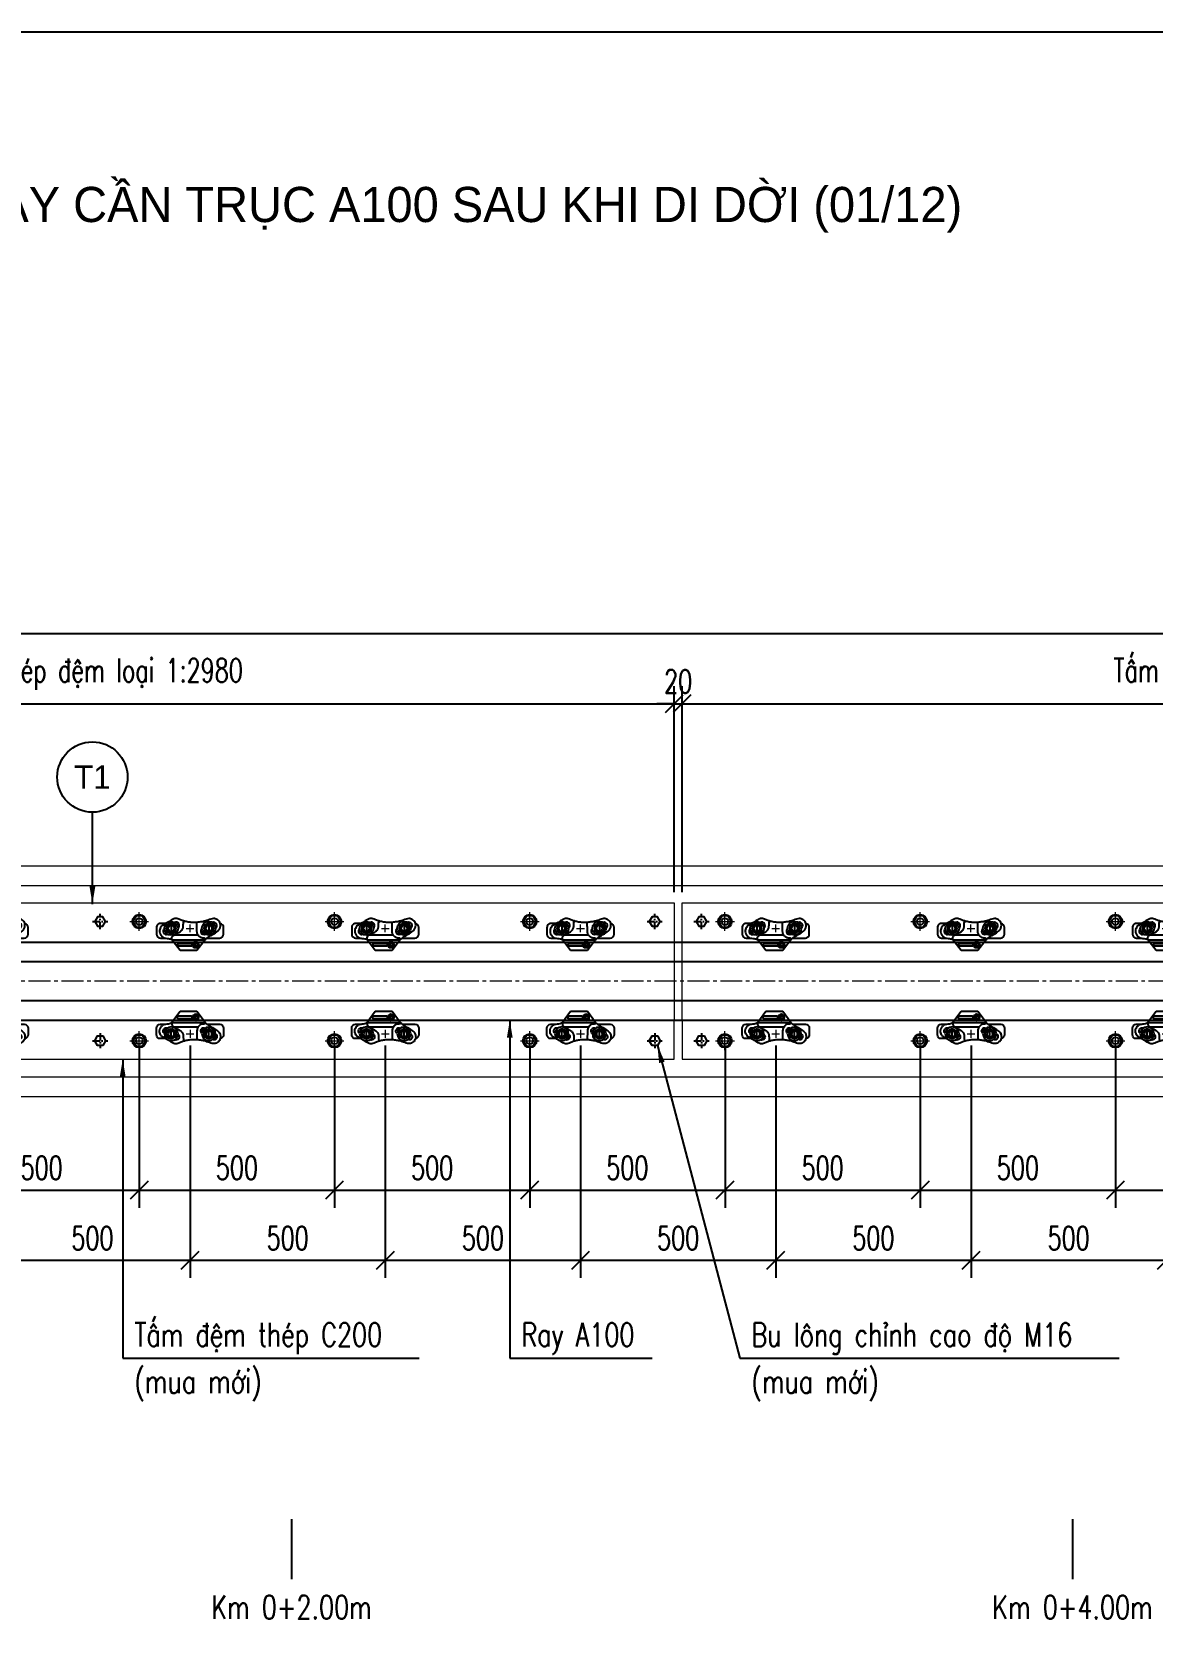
# Model space of a CAD drawing. Header units: millimetres. Extents: x 105795 to 260623, y -660711 to -234400.
# Drawn here: x 136899 to 139768, y -316960 to -312877 of the extents above; entities that cross this region are included whole.
import ezdxf
from ezdxf.enums import TextEntityAlignment as Align

# ---------------------------------------------------------------- set-up
doc = ezdxf.new("R2010")
doc.units = ezdxf.units.MM
doc.header["$LTSCALE"] = 150
doc.header["$MEASUREMENT"] = 0
doc.linetypes.add('CENTER', pattern=[2, 1.25, -0.25, 0.25, -0.25])
doc.linetypes.add('CENTER2', pattern=[1.125, 0.75, -0.125, 0.125, -0.125])
doc.layers.get('Defpoints').update_dxf_attribs({"color": 255})
for name, color, linetype in [('Bulong chinh cao do', 7, 'Continuous'), ('GhichuLytrinh', 2, 'Continuous'), ('PART', 3, 'Continuous'), ('Ray moi', 1, 'Continuous'), ('T-Dim', 8, 'Continuous'), ('T-Hatch', 8, 'Continuous'), ('T-Thay', 3, 'Continuous'), ('T-Truc', 13, 'CENTER2'), ('Tam thep dem', 2, 'Continuous'), ('TEXT', 4, 'Continuous')]:
    doc.layers.add(name, color=color, linetype=linetype)
doc.styles.add('HOA', font='VHAVAN.TTF', dxfattribs={"width": 0.85})
doc.styles.add('THUONG', font='vnsimple.shx', dxfattribs={"width": 0.75})
doc.styles.add('vnsimple', font='vnsimple.shx', dxfattribs={"width": 0.7})
doc.dimstyles.new('30L', dxfattribs={"dimscale": 300, "dimtxt": 0.2, "dimasz": 0.15, "dimexe": 0.15, "dimexo": 0.1, "dimgap": 0.09, "dimtad": 1, "dimdsep": 46, "dimtxsty": 'vnsimple', "dimblk": 'OBLIQUE', "dimcen": 0.09, "dimdle": 0.1, "dimclrd": 256, "dimclre": 256, "dimclrt": 3, "dimadec": 0, "dimazin": 0, "dimtfac": 1, "dimtix": 1, "dimtmove": 1, "dimatfit": 3, "dimfxl": 1, "dimtolj": 1, "dimtzin": 0, "dimarcsym": 0})

# ---------------------------------------------------------------- blocks, each defined once
blk = doc.blocks.new('Bulong M16 chinh cao do')
at = {"layer": 'Bulong chinh cao do', "lineweight": -3}
blk.add_lwpolyline([(-13.9, 0), (-6.9, -12), (6.9, -12), (13.9, 0), (6.9, 12), (-6.9, 12)], close=True, dxfattribs=at)
at = {"layer": 'T-Truc', "color": 250, "linetype": 'CENTER', "lineweight": -3, "ltscale": 0.1}
for p, q in [((-19.4, 0), (19.4, 0)), ((0, -19.4), (0, 19.4))]:
    blk.add_line(p, q, dxfattribs=at)
blk = doc.blocks.new('BU LONG')
at = {"layer": 'PART', "color": 2, "linetype": 'ByBlock', "lineweight": 9, "ltscale": 0.1}
for p, q in [((587063.7, -184968.2), (587063.7, -184920.2)), ((587039.7, -184944.2), (587087.7, -184944.2))]:
    blk.add_line(p, q, dxfattribs=at)
at = {"layer": 'PART', "color": 8, "linetype": 'Continuous'}
blk.add_lwpolyline([(587055.4, -184929.8), (587047.1, -184944.2), (587055.4, -184958.6), (587072.1, -184958.6), (587080.4, -184944.2), (587072.1, -184929.8)], close=True, dxfattribs=at)
at = {"layer": 'PART', "color": 2, "linetype": 'Continuous'}
for radius in [17.6, 8.8]:
    blk.add_circle((587063.7, -184944.2), radius, dxfattribs=at)
blk = doc.blocks.new('coc1')
at = {"layer": 'T-Dim', "color": 250}
for p, q in [((252126.1, -30948.7), (252141.5, -30948.7)), ((252151.5, -30976.2), (252151.5, -31038.5)), ((252171.9, -30984.6), (252171.2, -30984.6)), ((252171.2, -30984.6), (252171.3, -30985.4)), ((252174.9, -30991.4), (252177.5, -30991.4)), ((252177.5, -30983), (252175.9, -30983)), ((252175.9, -30983), (252175.9, -30984.6)), ((252175.9, -30985.9), (252175.9, -30987.5)), ((252177.5, -30987.5), (252175.9, -30987.5)), ((252177.8, -30983.6), (252177.8, -30984.6)), ((252177.8, -30986.9), (252177.8, -30985.9)), ((252178.3, -30984.6), (252178.4, -30984.6)), ((252181.8, -30986.4), (252181.8, -30984)), ((252172.9, -31027.2), (252172.9, -30993.4)), ((252174.9, -31029.2), (252177.5, -31029.2)), ((252179.5, -30993.4), (252179.5, -31027.2)), ((252126.3, -31045.1), (252141.7, -31045.1))]:
    blk.add_line(p, q, dxfattribs=at)
at = {"layer": 'T-Dim', "color": 8}
for p, q in [((252148.7, -30911), (252131.7, -30911)), ((252158.7, -30953.7), (252158.7, -30921)), ((252163.3, -30958.5), (252191, -30979.2)), ((252191, -30979.2), (252191, -31022.5)), ((252191, -31022.5), (252163.3, -31043.3)), ((252121.7, -31059.7), (252121.7, -31073)), ((252158.7, -31073), (252158.7, -31062.1)), ((252131.7, -31083), (252148.7, -31083))]:
    blk.add_line(p, q, dxfattribs=at)
at = {"layer": 'T-Dim', "color": 250}
for points in [[(252147.6, -30948.5), (252140.6, -30936.7), (252126.7, -30936.8), (252120, -30948.9), (252127.1, -30960.8), (252140.9, -30960.6)], [(252147.9, -31044.8), (252140.8, -31033), (252127, -31033.1), (252120.2, -31045.2), (252127.3, -31057.1), (252141.1, -31056.9)]]:
    blk.add_lwpolyline(points, close=True, dxfattribs=at)
blk.add_lwpolyline([(252172.3, -30985.9), (252171.8, -30985.9, -0.402189), (252171.3, -30985.4, -0.402189)], format="xyb", dxfattribs=at)
for points in [[(252171.8, -30984.6), (252171.9, -30984.6)], [(252178.3, -30985.9), (252172.3, -30985.9)], [(252174.6, -30984.6), (252178.3, -30984.6)], [(252178.1, -30984.6), (252179.1, -30984.6)], [(252179.1, -30985.9), (252178.3, -30985.9)]]:
    blk.add_lwpolyline(points, dxfattribs=at)
for centre, radius in [((252133.8, -30949.1), 17.5), ((252133.8, -30948.7), 12), ((252133.8, -30948.7), 8.21), ((252133.8, -30948.7), 7.72), ((252176.2, -30982.5), 7.99), ((252134, -31045.1), 17.7), ((252134, -31045.1), 12), ((252134, -31045.1), 8.58), ((252134, -31045.1), 7.72)]:
    blk.add_circle(centre, radius, dxfattribs=at)
for centre, radius, start, end in [((252126.7, -30936.2), 8.21, 33.8579, 204.33), ((252141.3, -30961.6), 8.21, 217.2187, 24.4659), ((252174.7, -30980.6), 4.86, 309.8531, 235.0368), ((252174.6, -30981), 3.55, 325.9393, 270.8947), ((252174.9, -30993.4), 2, 90, 180), ((252177.5, -30993.4), 2, 0, 90), ((252178.6, -30983.1), 1.56, 288.3305, 324.0231), ((252179, -30987), 1.05, 31.2028, 83.0416), ((252180.9, -30985.2), 1.54, 51.5074, 129.6961), ((252180.9, -30985.2), 1.54, 230.3039, 308.4926), ((252126.6, -31033), 8.58, 40.2477, 202.8953), ((252174.9, -31027.2), 2, 180, 270), ((252177.5, -31027.2), 2, 270, 0), ((252126.6, -31033), 8.58, 243.5906, 244.2653), ((252141.2, -31057), 8.58, 221.8793, 20.5324), ((252141.2, -31057), 8.58, 61.7402, 62.4743)]:
    blk.add_arc(centre, radius, start, end, dxfattribs=at)
at = {"layer": 'T-Dim', "color": 8}
for centre, radius, start, end in [((252131.7, -30921), 10, 90, 172.7502), ((252148.7, -30921), 10, 0, 90), ((252126.6, -31033), 8.58, 358.8777, 359.7675), ((252131.7, -31073), 10, 180, 270), ((252141.2, -31057), 8.58, 179.9374, 180.02), ((252148.7, -31073), 10, 270, 0)]:
    blk.add_arc(centre, radius, start, end, dxfattribs=at)
blk.add_open_spline([(252163.3, -30958.5), (252160.5, -30956.2), (252157.4, -30952.2), (252153.2, -30944.9), (252142, -30926.5), (252136.6, -30921.3), (252129, -30918.9), (252122.3, -30919.2), (252116.3, -30921.6), (252113.2, -30924.9), (252109.9, -30930.5), (252108.9, -30934.1), (252109, -30939.9), (252111.7, -30947.5), (252113.9, -30953.5), (252116, -30959.9), (252117.8, -30970.7), (252118.9, -30980.9), (252119.3, -30990.5), (252118.4, -30998.7), (252116, -31010.1), (252113.9, -31017.1), (252110.2, -31026.3), (252108.6, -31031.1), (252108.6, -31036), (252110, -31039.8), (252119.9, -31056.7), (252121.7, -31059.6), (252124.1, -31064.1), (252128.6, -31071), (252134.1, -31073.9), (252138.8, -31075.4), (252144.9, -31075), (252151.5, -31072.3), (252157.7, -31065.7), (252158.7, -31062.5), (252159.6, -31055.9), (252160.3, -31048.8), (252161.8, -31045.5), (252162.5, -31044.1), (252163.3, -31043.3)], degree=3, knots=[0.587392, 0.587392, 0.587392, 0.587392, 1, 2, 3, 4, 5, 6, 7, 8, 9, 10, 11, 12, 13, 14, 15, 16, 17, 18, 19, 20, 21, 22, 23, 24, 25, 26, 27, 28, 29, 30, 31, 32, 33, 34, 35, 36, 37, 37.680973, 37.680973, 37.680973, 37.680973], dxfattribs=at)
at = {"layer": 'T-Dim', "color": 250}
for points in [[(252163.2, -31042.6), (252163.2, -31038.2), (252163.3, -31005.4), (252163.3, -30985.6), (252163.2, -30962.7), (252163.3, -30959.6), (252163.1, -30959.1), (252162.1, -30958.4), (252161, -30958.3), (252159.8, -30958.4), (252159.3, -30959.4), (252159.2, -30961.2), (252159, -30964), (252158.6, -30966.7), (252158.2, -30968.6), (252157, -30970.9), (252154.7, -30973.5), (252151.8, -30976), (252149.7, -30977.4), (252146.7, -30978.8), (252142.9, -30979.4), (252130.9, -30979.5), (252124.3, -30979.6), (252121.3, -30979.6), (252118.7, -30979.8)], [(252177.8, -30983.6), (252177.8, -30983.2), (252177.7, -30983), (252177.5, -30983)], [(252177.8, -30986.9), (252177.8, -30987.3), (252177.7, -30987.5), (252177.5, -30987.5)], [(252163.2, -31042.6), (252161.8, -31043.7), (252159.6, -31043.5), (252155.8, -31043.3), (252153.2, -31041), (252149.8, -31036.1), (252145.1, -31027.2), (252143.6, -31024.1), (252141.4, -31020.8), (252138.9, -31018.5), (252135.8, -31016.1), (252132.8, -31014.9), (252130.3, -31014.2), (252119.9, -31014.1), (252117.4, -31014.1), (252115.3, -31012.2)]]:
    blk.add_open_spline(points, degree=3, dxfattribs=at)
at = {"layer": 'T-Truc', "color": 250, "lineweight": 9, "ltscale": 30}
for p, q in [((252134, -31007), (252134, -30987)), ((252144, -30997), (252124, -30997))]:
    blk.add_line(p, q, dxfattribs=at)
blk = doc.blocks.new('mnmnbvmnbvmnbmnbbn')
at = {"layer": 'Tam thep dem', "lineweight": 9, "ltscale": 0.5}
for points in [[(0, -300), (0, 0), (2980, 0), (2980, -300)], [(0, -300), (0, -400), (2980, -400), (2980, -300)]]:
    blk.add_lwpolyline(points, dxfattribs=at)
at = {"layer": 'Bulong chinh cao do', "linetype": 'Continuous'}
for p in [(50, -47.5), (1510, -47.5), (2930, -47.5)]:
    blk.add_blockref('Bulong M16 chinh cao do', p, dxfattribs=at)
at = {"layer": 'Bulong chinh cao do', "linetype": 'Continuous', "xscale": -1, "rotation": 180}
for p in [(50, -352.5), (1510, -352.5), (2930, -352.5)]:
    blk.add_blockref('Bulong M16 chinh cao do', p, dxfattribs=at)
at = {"layer": 'PART', "linetype": 'Continuous'}
for p in [(-586953.7, 184896.7), (-586453.7, 184896.7), (-585953.7, 184896.7), (-585453.7, 184896.7), (-584953.7, 184896.7), (-584453.7, 184896.7), (-586953.7, 184591.7), (-586453.7, 184591.7), (-585953.7, 184591.7), (-585453.7, 184591.7), (-584953.7, 184591.7), (-584453.7, 184591.7)]:
    blk.add_blockref('BU LONG', p, dxfattribs=at)
at = {"layer": 'T-Dim', "rotation": 270}
for p in [(31237, 252069), (31737, 252069), (32236.3, 252069, 616), (32737, 252069), (33237, 252069), (33737, 252069)]:
    blk.add_blockref('coc1', p, dxfattribs=at)
at = {"layer": 'T-Dim', "xscale": -1, "rotation": 270}
for p in [(31237, -252469), (31737, -252469), (32236.3, -252469, 616), (32737, -252469), (33237, -252469), (33737, -252469)]:
    blk.add_blockref('coc1', p, dxfattribs=at)
blk = doc.blocks.new('_Oblique')
at = {"color": 0, "linetype": 'ByBlock', "lineweight": -2}
blk.add_line((-0.5, -0.5), (0.5, 0.5), dxfattribs=at)
blk = doc.blocks.new('*D59')
at = {"layer": 'Defpoints', "color": 0, "linetype": 'Continuous', "transparency": 16777216}
for p in [(136674.5, -315447.7), (137174.5, -315447.7), (137174.5, -315841.7)]:
    blk.add_point(p, dxfattribs=at)
at = {"layer": 'T-Dim', "linetype": 'Continuous', "lineweight": -2, "transparency": 16777216}
for p, q in [((136674.5, -315477.7), (136674.5, -315886.7)), ((137174.5, -315477.7), (137174.5, -315886.7)), ((136644.5, -315841.7), (137204.5, -315841.7))]:
    blk.add_line(p, q, dxfattribs=at)
at = {"layer": 'T-Dim', "linetype": 'Continuous', "lineweight": -2, "transparency": 16777216, "xscale": 45, "yscale": 45, "zscale": 45, "rotation": 180}
blk.add_blockref('_Oblique', (136674.5, -315841.7), dxfattribs=at)
at = {"layer": 'T-Dim', "linetype": 'Continuous', "lineweight": -2, "transparency": 16777216, "xscale": 45, "yscale": 45, "zscale": 45}
blk.add_blockref('_Oblique', (137174.5, -315841.7), dxfattribs=at)
at = {"layer": 'T-Dim', "color": 3, "linetype": 'Continuous', "transparency": 16777216, "insert": (136924.5, -315784.7), "char_height": 60, "attachment_point": 5, "style": 'vnsimple'}
blk.add_mtext('\\A1;500', dxfattribs=at)
blk = doc.blocks.new('*D60')
at = {"layer": 'Defpoints', "color": 0, "linetype": 'Continuous', "transparency": 16777216}
for p in [(136804.5, -315441.6), (137304.5, -315441.6), (136804.5, -316021.7)]:
    blk.add_point(p, dxfattribs=at)
at = {"layer": 'T-Dim', "linetype": 'Continuous', "lineweight": -2, "transparency": 16777216}
for p, q in [((136804.5, -315471.6), (136804.5, -316066.7)), ((137304.5, -315471.6), (137304.5, -316066.7)), ((137334.5, -316021.7), (136774.5, -316021.7))]:
    blk.add_line(p, q, dxfattribs=at)
at = {"layer": 'T-Dim', "linetype": 'Continuous', "lineweight": -2, "transparency": 16777216, "xscale": 45, "yscale": 45, "zscale": 45, "rotation": 180}
blk.add_blockref('_Oblique', (136804.5, -316021.7), dxfattribs=at)
at = {"layer": 'T-Dim', "linetype": 'Continuous', "lineweight": -2, "transparency": 16777216, "xscale": 45, "yscale": 45, "zscale": 45}
blk.add_blockref('_Oblique', (137304.5, -316021.7), dxfattribs=at)
at = {"layer": 'T-Dim', "color": 3, "linetype": 'Continuous', "transparency": 16777216, "insert": (137054.5, -315964.7), "char_height": 60, "attachment_point": 5, "style": 'vnsimple'}
blk.add_mtext('\\A1;500', dxfattribs=at)
blk = doc.blocks.new('*D61')
at = {"layer": 'Defpoints', "color": 0, "linetype": 'Continuous', "transparency": 16777216}
for p in [(137174.5, -315447.7), (137674.5, -315447.7), (137674.5, -315841.7)]:
    blk.add_point(p, dxfattribs=at)
at = {"layer": 'T-Dim', "linetype": 'Continuous', "lineweight": -2, "transparency": 16777216}
for p, q in [((137174.5, -315477.7), (137174.5, -315886.7)), ((137674.5, -315477.7), (137674.5, -315886.7)), ((137144.5, -315841.7), (137704.5, -315841.7))]:
    blk.add_line(p, q, dxfattribs=at)
at = {"layer": 'T-Dim', "linetype": 'Continuous', "lineweight": -2, "transparency": 16777216, "xscale": 45, "yscale": 45, "zscale": 45, "rotation": 180}
blk.add_blockref('_Oblique', (137174.5, -315841.7), dxfattribs=at)
at = {"layer": 'T-Dim', "linetype": 'Continuous', "lineweight": -2, "transparency": 16777216, "xscale": 45, "yscale": 45, "zscale": 45}
blk.add_blockref('_Oblique', (137674.5, -315841.7), dxfattribs=at)
at = {"layer": 'T-Dim', "color": 3, "linetype": 'Continuous', "transparency": 16777216, "insert": (137424.5, -315784.7), "char_height": 60, "attachment_point": 5, "style": 'vnsimple'}
blk.add_mtext('\\A1;500', dxfattribs=at)
blk = doc.blocks.new('*D62')
at = {"layer": 'Defpoints', "color": 0, "linetype": 'Continuous', "transparency": 16777216}
for p in [(137304.5, -315441.6), (137804.5, -315441.6), (137304.5, -316021.7)]:
    blk.add_point(p, dxfattribs=at)
at = {"layer": 'T-Dim', "linetype": 'Continuous', "lineweight": -2, "transparency": 16777216}
for p, q in [((137304.5, -315471.6), (137304.5, -316066.7)), ((137804.5, -315471.6), (137804.5, -316066.7)), ((137834.5, -316021.7), (137274.5, -316021.7))]:
    blk.add_line(p, q, dxfattribs=at)
at = {"layer": 'T-Dim', "linetype": 'Continuous', "lineweight": -2, "transparency": 16777216, "xscale": 45, "yscale": 45, "zscale": 45, "rotation": 180}
blk.add_blockref('_Oblique', (137304.5, -316021.7), dxfattribs=at)
at = {"layer": 'T-Dim', "linetype": 'Continuous', "lineweight": -2, "transparency": 16777216, "xscale": 45, "yscale": 45, "zscale": 45}
blk.add_blockref('_Oblique', (137804.5, -316021.7), dxfattribs=at)
at = {"layer": 'T-Dim', "color": 3, "linetype": 'Continuous', "transparency": 16777216, "insert": (137554.5, -315964.7), "char_height": 60, "attachment_point": 5, "style": 'vnsimple'}
blk.add_mtext('\\A1;500', dxfattribs=at)
blk = doc.blocks.new('*D63')
at = {"layer": 'Defpoints', "color": 0, "linetype": 'Continuous', "transparency": 16777216}
for p in [(137674.5, -315447.7), (138174.5, -315447.7), (138174.5, -315841.7)]:
    blk.add_point(p, dxfattribs=at)
at = {"layer": 'T-Dim', "linetype": 'Continuous', "lineweight": -2, "transparency": 16777216}
for p, q in [((137674.5, -315477.7), (137674.5, -315886.7)), ((138174.5, -315477.7), (138174.5, -315886.7)), ((137644.5, -315841.7), (138204.5, -315841.7))]:
    blk.add_line(p, q, dxfattribs=at)
at = {"layer": 'T-Dim', "linetype": 'Continuous', "lineweight": -2, "transparency": 16777216, "xscale": 45, "yscale": 45, "zscale": 45, "rotation": 180}
blk.add_blockref('_Oblique', (137674.5, -315841.7), dxfattribs=at)
at = {"layer": 'T-Dim', "linetype": 'Continuous', "lineweight": -2, "transparency": 16777216, "xscale": 45, "yscale": 45, "zscale": 45}
blk.add_blockref('_Oblique', (138174.5, -315841.7), dxfattribs=at)
at = {"layer": 'T-Dim', "color": 3, "linetype": 'Continuous', "transparency": 16777216, "insert": (137924.5, -315784.7), "char_height": 60, "attachment_point": 5, "style": 'vnsimple'}
blk.add_mtext('\\A1;500', dxfattribs=at)
blk = doc.blocks.new('*D64')
at = {"layer": 'Defpoints', "color": 0, "linetype": 'Continuous', "transparency": 16777216}
for p in [(137804.5, -315441.6), (138304.5, -315441.6), (137804.5, -316021.7)]:
    blk.add_point(p, dxfattribs=at)
at = {"layer": 'T-Dim', "linetype": 'Continuous', "lineweight": -2, "transparency": 16777216}
for p, q in [((137804.5, -315471.6), (137804.5, -316066.7)), ((138304.5, -315471.6), (138304.5, -316066.7)), ((138334.5, -316021.7), (137774.5, -316021.7))]:
    blk.add_line(p, q, dxfattribs=at)
at = {"layer": 'T-Dim', "linetype": 'Continuous', "lineweight": -2, "transparency": 16777216, "xscale": 45, "yscale": 45, "zscale": 45, "rotation": 180}
blk.add_blockref('_Oblique', (137804.5, -316021.7), dxfattribs=at)
at = {"layer": 'T-Dim', "linetype": 'Continuous', "lineweight": -2, "transparency": 16777216, "xscale": 45, "yscale": 45, "zscale": 45}
blk.add_blockref('_Oblique', (138304.5, -316021.7), dxfattribs=at)
at = {"layer": 'T-Dim', "color": 3, "linetype": 'Continuous', "transparency": 16777216, "insert": (138054.5, -315964.7), "char_height": 60, "attachment_point": 5, "style": 'vnsimple'}
blk.add_mtext('\\A1;500', dxfattribs=at)
blk = doc.blocks.new('*D65')
at = {"layer": 'Defpoints', "color": 0, "linetype": 'Continuous', "transparency": 16777216}
for p in [(138174.5, -315447.7), (138674.5, -315447.7), (138674.5, -315841.7)]:
    blk.add_point(p, dxfattribs=at)
at = {"layer": 'T-Dim', "linetype": 'Continuous', "lineweight": -2, "transparency": 16777216}
for p, q in [((138174.5, -315477.7), (138174.5, -315886.7)), ((138674.5, -315477.7), (138674.5, -315886.7)), ((138144.5, -315841.7), (138704.5, -315841.7))]:
    blk.add_line(p, q, dxfattribs=at)
at = {"layer": 'T-Dim', "linetype": 'Continuous', "lineweight": -2, "transparency": 16777216, "xscale": 45, "yscale": 45, "zscale": 45, "rotation": 180}
blk.add_blockref('_Oblique', (138174.5, -315841.7), dxfattribs=at)
at = {"layer": 'T-Dim', "linetype": 'Continuous', "lineweight": -2, "transparency": 16777216, "xscale": 45, "yscale": 45, "zscale": 45}
blk.add_blockref('_Oblique', (138674.5, -315841.7), dxfattribs=at)
at = {"layer": 'T-Dim', "color": 3, "linetype": 'Continuous', "transparency": 16777216, "insert": (138424.5, -315784.7), "char_height": 60, "attachment_point": 5, "style": 'vnsimple'}
blk.add_mtext('\\A1;500', dxfattribs=at)
blk = doc.blocks.new('*D66')
at = {"layer": 'Defpoints', "color": 0, "linetype": 'Continuous', "transparency": 16777216}
for p in [(138304.5, -315441.6), (138804.5, -315441.6), (138304.5, -316021.7)]:
    blk.add_point(p, dxfattribs=at)
at = {"layer": 'T-Dim', "linetype": 'Continuous', "lineweight": -2, "transparency": 16777216}
for p, q in [((138304.5, -315471.6), (138304.5, -316066.7)), ((138804.5, -315471.6), (138804.5, -316066.7)), ((138834.5, -316021.7), (138274.5, -316021.7))]:
    blk.add_line(p, q, dxfattribs=at)
at = {"layer": 'T-Dim', "linetype": 'Continuous', "lineweight": -2, "transparency": 16777216, "xscale": 45, "yscale": 45, "zscale": 45, "rotation": 180}
blk.add_blockref('_Oblique', (138304.5, -316021.7), dxfattribs=at)
at = {"layer": 'T-Dim', "linetype": 'Continuous', "lineweight": -2, "transparency": 16777216, "xscale": 45, "yscale": 45, "zscale": 45}
blk.add_blockref('_Oblique', (138804.5, -316021.7), dxfattribs=at)
at = {"layer": 'T-Dim', "color": 3, "linetype": 'Continuous', "transparency": 16777216, "insert": (138554.5, -315964.7), "char_height": 60, "attachment_point": 5, "style": 'vnsimple'}
blk.add_mtext('\\A1;500', dxfattribs=at)
blk = doc.blocks.new('*D67')
at = {"layer": 'Defpoints', "color": 0, "linetype": 'Continuous', "transparency": 16777216}
for p in [(138674.5, -315447.7), (139174.5, -315447.7), (139174.5, -315841.7)]:
    blk.add_point(p, dxfattribs=at)
at = {"layer": 'T-Dim', "linetype": 'Continuous', "lineweight": -2, "transparency": 16777216}
for p, q in [((138674.5, -315477.7), (138674.5, -315886.7)), ((139174.5, -315477.7), (139174.5, -315886.7)), ((138644.5, -315841.7), (139204.5, -315841.7))]:
    blk.add_line(p, q, dxfattribs=at)
at = {"layer": 'T-Dim', "linetype": 'Continuous', "lineweight": -2, "transparency": 16777216, "xscale": 45, "yscale": 45, "zscale": 45, "rotation": 180}
blk.add_blockref('_Oblique', (138674.5, -315841.7), dxfattribs=at)
at = {"layer": 'T-Dim', "linetype": 'Continuous', "lineweight": -2, "transparency": 16777216, "xscale": 45, "yscale": 45, "zscale": 45}
blk.add_blockref('_Oblique', (139174.5, -315841.7), dxfattribs=at)
at = {"layer": 'T-Dim', "color": 3, "linetype": 'Continuous', "transparency": 16777216, "insert": (138924.5, -315784.7), "char_height": 60, "attachment_point": 5, "style": 'vnsimple'}
blk.add_mtext('\\A1;500', dxfattribs=at)
blk = doc.blocks.new('*D68')
at = {"layer": 'Defpoints', "color": 0, "linetype": 'Continuous', "transparency": 16777216}
for p in [(138804.5, -315441.6), (139304.5, -315441.6), (138804.5, -316021.7)]:
    blk.add_point(p, dxfattribs=at)
at = {"layer": 'T-Dim', "linetype": 'Continuous', "lineweight": -2, "transparency": 16777216}
for p, q in [((138804.5, -315471.6), (138804.5, -316066.7)), ((139304.5, -315471.6), (139304.5, -316066.7)), ((139334.5, -316021.7), (138774.5, -316021.7))]:
    blk.add_line(p, q, dxfattribs=at)
at = {"layer": 'T-Dim', "linetype": 'Continuous', "lineweight": -2, "transparency": 16777216, "xscale": 45, "yscale": 45, "zscale": 45, "rotation": 180}
blk.add_blockref('_Oblique', (138804.5, -316021.7), dxfattribs=at)
at = {"layer": 'T-Dim', "linetype": 'Continuous', "lineweight": -2, "transparency": 16777216, "xscale": 45, "yscale": 45, "zscale": 45}
blk.add_blockref('_Oblique', (139304.5, -316021.7), dxfattribs=at)
at = {"layer": 'T-Dim', "color": 3, "linetype": 'Continuous', "transparency": 16777216, "insert": (139054.5, -315964.7), "char_height": 60, "attachment_point": 5, "style": 'vnsimple'}
blk.add_mtext('\\A1;500', dxfattribs=at)
blk = doc.blocks.new('*D69')
at = {"layer": 'Defpoints', "color": 0, "linetype": 'Continuous', "transparency": 16777216}
for p in [(139174.5, -315447.7), (139674.5, -315447.7), (139674.5, -315841.7)]:
    blk.add_point(p, dxfattribs=at)
at = {"layer": 'T-Dim', "linetype": 'Continuous', "lineweight": -2, "transparency": 16777216}
for p, q in [((139174.5, -315477.7), (139174.5, -315886.7)), ((139674.5, -315477.7), (139674.5, -315886.7)), ((139144.5, -315841.7), (139704.5, -315841.7))]:
    blk.add_line(p, q, dxfattribs=at)
at = {"layer": 'T-Dim', "linetype": 'Continuous', "lineweight": -2, "transparency": 16777216, "xscale": 45, "yscale": 45, "zscale": 45, "rotation": 180}
blk.add_blockref('_Oblique', (139174.5, -315841.7), dxfattribs=at)
at = {"layer": 'T-Dim', "linetype": 'Continuous', "lineweight": -2, "transparency": 16777216, "xscale": 45, "yscale": 45, "zscale": 45}
blk.add_blockref('_Oblique', (139674.5, -315841.7), dxfattribs=at)
at = {"layer": 'T-Dim', "color": 3, "linetype": 'Continuous', "transparency": 16777216, "insert": (139424.5, -315784.7), "char_height": 60, "attachment_point": 5, "style": 'vnsimple'}
blk.add_mtext('\\A1;500', dxfattribs=at)
blk = doc.blocks.new('*D70')
at = {"layer": 'Defpoints', "color": 0, "linetype": 'Continuous', "transparency": 16777216}
for p in [(139304.5, -315441.6), (139804.5, -315441.6), (139304.5, -316021.7)]:
    blk.add_point(p, dxfattribs=at)
at = {"layer": 'T-Dim', "linetype": 'Continuous', "lineweight": -2, "transparency": 16777216}
for p, q in [((139304.5, -315471.6), (139304.5, -316066.7)), ((139804.5, -315471.6), (139804.5, -316066.7)), ((139834.5, -316021.7), (139274.5, -316021.7))]:
    blk.add_line(p, q, dxfattribs=at)
at = {"layer": 'T-Dim', "linetype": 'Continuous', "lineweight": -2, "transparency": 16777216, "xscale": 45, "yscale": 45, "zscale": 45, "rotation": 180}
blk.add_blockref('_Oblique', (139304.5, -316021.7), dxfattribs=at)
at = {"layer": 'T-Dim', "linetype": 'Continuous', "lineweight": -2, "transparency": 16777216, "xscale": 45, "yscale": 45, "zscale": 45}
blk.add_blockref('_Oblique', (139804.5, -316021.7), dxfattribs=at)
at = {"layer": 'T-Dim', "color": 3, "linetype": 'Continuous', "transparency": 16777216, "insert": (139554.5, -315964.7), "char_height": 60, "attachment_point": 5, "style": 'vnsimple'}
blk.add_mtext('\\A1;500', dxfattribs=at)
blk = doc.blocks.new('*D71')
at = {"layer": 'Defpoints', "color": 0, "linetype": 'Continuous', "transparency": 16777216}
for p in [(139674.5, -315447.7), (140174.5, -315447.7), (140174.5, -315841.7)]:
    blk.add_point(p, dxfattribs=at)
at = {"layer": 'T-Dim', "linetype": 'Continuous', "lineweight": -2, "transparency": 16777216}
for p, q in [((139674.5, -315477.7), (139674.5, -315886.7)), ((140174.5, -315477.7), (140174.5, -315886.7)), ((139644.5, -315841.7), (140204.5, -315841.7))]:
    blk.add_line(p, q, dxfattribs=at)
at = {"layer": 'T-Dim', "linetype": 'Continuous', "lineweight": -2, "transparency": 16777216, "xscale": 45, "yscale": 45, "zscale": 45, "rotation": 180}
blk.add_blockref('_Oblique', (139674.5, -315841.7), dxfattribs=at)
at = {"layer": 'T-Dim', "linetype": 'Continuous', "lineweight": -2, "transparency": 16777216, "xscale": 45, "yscale": 45, "zscale": 45}
blk.add_blockref('_Oblique', (140174.5, -315841.7), dxfattribs=at)
at = {"layer": 'T-Dim', "color": 3, "linetype": 'Continuous', "transparency": 16777216, "insert": (139924.5, -315784.7), "char_height": 60, "attachment_point": 5, "style": 'vnsimple'}
blk.add_mtext('\\A1;500', dxfattribs=at)
blk = doc.blocks.new('*D449')
at = {"layer": 'Defpoints', "color": 0, "transparency": 16777216}
for p in [(138544.5, -314596.7), (135564.5, -315109.4), (138544.5, -315109.4)]:
    blk.add_point(p, dxfattribs=at)
at = {"layer": 'T-Dim', "lineweight": -2, "transparency": 16777216}
for p, q in [((135564.5, -315079.4), (135564.5, -314551.7)), ((138544.5, -315079.4), (138544.5, -314551.7)), ((135534.5, -314596.7), (138574.5, -314596.7))]:
    blk.add_line(p, q, dxfattribs=at)
at = {"layer": 'T-Dim', "lineweight": -2, "transparency": 16777216, "xscale": 45, "yscale": 45, "zscale": 45, "rotation": 180}
blk.add_blockref('_Oblique', (135564.5, -314596.7), dxfattribs=at)
at = {"layer": 'T-Dim', "lineweight": -2, "transparency": 16777216, "xscale": 45, "yscale": 45, "zscale": 45}
blk.add_blockref('_Oblique', (138544.5, -314596.7), dxfattribs=at)
at = {"layer": 'T-Dim', "color": 3, "transparency": 16777216, "insert": (137054.5, -314521.1), "char_height": 60, "attachment_point": 5, "style": 'vnsimple'}
blk.add_mtext('\\A1;TÊm thÐp ®Öm lo¹i 1:2980', dxfattribs=at)
blk = doc.blocks.new('*D450')
at = {"layer": 'Defpoints', "color": 0, "linetype": 'Continuous', "transparency": 16777216}
for p in [(138564.5, -314596.7), (138544.5, -315106.7), (138564.5, -315106.7)]:
    blk.add_point(p, dxfattribs=at)
at = {"layer": 'T-Dim', "linetype": 'Continuous', "lineweight": -2, "transparency": 16777216}
for p, q in [((138544.5, -315076.7), (138544.5, -314551.7)), ((138564.5, -315076.7), (138564.5, -314551.7)), ((138544.5, -314596.7), (138499.5, -314596.7)), ((138544.5, -314596.7), (138564.5, -314596.7)), ((138564.5, -314596.7), (138609.5, -314596.7))]:
    blk.add_line(p, q, dxfattribs=at)
at = {"layer": 'T-Dim', "linetype": 'Continuous', "lineweight": -2, "transparency": 16777216, "xscale": 45, "yscale": 45, "zscale": 45}
blk.add_blockref('_Oblique', (138544.5, -314596.7), dxfattribs=at)
at = {"layer": 'T-Dim', "linetype": 'Continuous', "lineweight": -2, "transparency": 16777216, "xscale": 45, "yscale": 45, "zscale": 45, "rotation": 180}
blk.add_blockref('_Oblique', (138564.5, -314596.7), dxfattribs=at)
at = {"layer": 'T-Dim', "color": 3, "linetype": 'Continuous', "transparency": 16777216, "insert": (138554.5, -314539.7), "char_height": 60, "attachment_point": 5, "style": 'vnsimple'}
blk.add_mtext('\\A1;20', dxfattribs=at)
blk = doc.blocks.new('*D451')
at = {"layer": 'Defpoints', "color": 0, "transparency": 16777216}
for p in [(141544.5, -314596.7), (138564.5, -315109.4), (141544.5, -315109.4)]:
    blk.add_point(p, dxfattribs=at)
at = {"layer": 'T-Dim', "lineweight": -2, "transparency": 16777216}
for p, q in [((138564.5, -315079.4), (138564.5, -314551.7)), ((141544.5, -315079.4), (141544.5, -314551.7)), ((138534.5, -314596.7), (141574.5, -314596.7))]:
    blk.add_line(p, q, dxfattribs=at)
at = {"layer": 'T-Dim', "lineweight": -2, "transparency": 16777216, "xscale": 45, "yscale": 45, "zscale": 45, "rotation": 180}
blk.add_blockref('_Oblique', (138564.5, -314596.7), dxfattribs=at)
at = {"layer": 'T-Dim', "lineweight": -2, "transparency": 16777216, "xscale": 45, "yscale": 45, "zscale": 45}
blk.add_blockref('_Oblique', (141544.5, -314596.7), dxfattribs=at)
at = {"layer": 'T-Dim', "color": 3, "transparency": 16777216, "insert": (140054.5, -314521.1), "char_height": 60, "attachment_point": 5, "style": 'vnsimple'}
blk.add_mtext('\\A1;TÊm thÐp ®Öm lo¹i 1:2980', dxfattribs=at)
blk = doc.blocks.new('*D541')
at = {"layer": 'Defpoints', "color": 0, "transparency": 16777216}
for p in [(145154.5, -314416.7), (135564.5, -315206.7), (145154.5, -315206.7)]:
    blk.add_point(p, dxfattribs=at)
at = {"layer": 'T-Hatch', "lineweight": -2, "transparency": 16777216}
for p, q in [((135564.5, -315176.7), (135564.5, -314371.7)), ((145154.5, -315176.7), (145154.5, -314371.7)), ((135534.5, -314416.7), (145184.5, -314416.7))]:
    blk.add_line(p, q, dxfattribs=at)
at = {"layer": 'T-Hatch', "lineweight": -2, "transparency": 16777216, "xscale": 45, "yscale": 45, "zscale": 45, "rotation": 180}
blk.add_blockref('_Oblique', (135564.5, -314416.7), dxfattribs=at)
at = {"layer": 'T-Hatch', "lineweight": -2, "transparency": 16777216, "xscale": 45, "yscale": 45, "zscale": 45}
blk.add_blockref('_Oblique', (145154.5, -314416.7), dxfattribs=at)
at = {"layer": 'T-Hatch', "color": 3, "transparency": 16777216, "insert": (140359.5, -314344), "char_height": 60, "attachment_point": 5, "style": 'vnsimple'}
blk.add_mtext('\\A1;Thanh ray tËn dông l¹i (S1):9590', dxfattribs=at)
blk = doc.blocks.new('Chi dan')
at = {"layer": 'T-Dim'}
blk.add_leader([(0, -245), (0, -10)], dimstyle='30L', override={"dimgap": 0.09, "dimtad": 0}, dxfattribs=at)
blk.add_wipeout([(68.5, 138.4), (60.6, 146.5), (51.8, 153.6), (42.2, 159.5), (31.9, 164.2), (21.1, 167.5), (10, 169.4), (-1.3, 170), (-12.6, 169.1), (-23.7, 166.8), (-34.4, 163.2), (-44.5, 158.2), (-54, 152), (-62.6, 144.7), (-70.2, 136.3), (-76.7, 127.1), (-82, 117.1), (-86, 106.5), (-88.6, 95.5), (-89.9, 84.3), (-89.7, 73), (-88.1, 61.8), (-85.2, 50.9), (-80.9, 40.5), (-75.3, 30.7), (-68.5, 21.6), (-60.6, 13.5), (-51.8, 6.4), (-42.2, 0.5), (-31.9, -4.2), (-21.1, -7.5), (-10, -9.4), (1.3, -10), (12.6, -9.1), (23.7, -6.8), (34.4, -3.2), (44.5, 1.8), (54, 8), (62.6, 15.3), (70.2, 23.7), (76.7, 32.9), (82, 42.9), (86, 53.5), (88.6, 64.5), (89.9, 75.7), (89.7, 87), (88.1, 98.2), (85.2, 109.1), (80.9, 119.5), (75.3, 129.3)]).dxf.layer = 'T-Dim'
blk.add_circle((0, 80), 90, dxfattribs=at)

msp = doc.modelspace()

# ---------------------------------------------------------------- linework, layer by layer
at = {"layer": 'GhichuLytrinh', "color": 8}
for p, q in [((137564.457, -316683.657), (137564.457, -316837.371)), ((139564.457, -316683.657), (139564.457, -316837.371))]:
    msp.add_line(p, q, dxfattribs=at)
at = {"layer": 'Ray moi', "linetype": 'Continuous'}
for p, q in [((135564.457, -315206.746), (145154.457, -315206.746)), ((135564.457, -315256.746), (145154.457, -315256.746)), ((135564.457, -315356.746), (145154.457, -315356.746)), ((135564.457, -315406.746), (145154.457, -315406.746))]:
    msp.add_line(p, q, dxfattribs=at)
at = {"layer": 'T-Thay', "color": 3, "lineweight": 13}
for p, q in [((135564.457, -315011.746), (235524.457, -315011.746)), ((135564.457, -315601.746), (235524.457, -315601.746))]:
    msp.add_line(p, q, dxfattribs=at)
at = {"layer": 'T-Thay', "color": 7, "lineweight": 13}
for p, q in [((135564.457, -315061.746), (235524.457, -315061.746)), ((135564.457, -315551.746), (235524.457, -315551.746))]:
    msp.add_line(p, q, dxfattribs=at)
at = {"layer": 'T-Truc', "lineweight": 9, "ltscale": 0.5}
msp.add_line((239884.457, -315306.746), (135564.457, -315306.746), dxfattribs=at)

# ---------------------------------------------------------------- block references
at = {"linetype": 'Continuous'}
for p in [(135564.457, -315106.746), (138564.457, -315106.746)]:
    msp.add_blockref('mnmnbvmnbvmnbmnbbn', p, dxfattribs=at)

# ---------------------------------------------------------------- texts
at = {"layer": 'TEXT', "style": 'HOA'}
msp.add_text('mÆt b»ng CHI TIÕT ray cÇn trôc A100 SAU KHI DI DêI (01/12)', height=90, dxfattribs=at).set_placement((137404.655, -313318.75), align=Align.MIDDLE_CENTER)
at = {"layer": 'TEXT', "style": 'THUONG', "width": 0.75}
for s, p in [('TÊm ®Öm thÐp C200', (137162.063, -316241.744)), ('Ray A100', (138153.332, -316241.744)), ('Bu l«ng chØnh cao ®é M16', (138742.35, -316241.744)), ('(mua míi)', (137162.063, -316361.744)), ('(mua míi)', (138742.35, -316361.744))]:
    msp.add_text(s, height=60, dxfattribs=at).set_placement(p)
for s, p in [('Km 0+2.00m', (137564.457, -316909.332)), ('Km 0+4.00m', (139564.457, -316909.332))]:
    msp.add_text(s, height=60, dxfattribs=at).set_placement(p, align=Align.MIDDLE_CENTER)

# ---------------------------------------------------------------- dimensions: what is measured, and where the dimension line sits
at = {"layer": 'T-Dim'}
dim = msp.add_linear_dim(base=(141544.457, -314596.688), p1=(138564.457, -315109.386), p2=(141544.457, -315109.386), text='TÊm thÐp ®Öm lo¹i 1:<>', dimstyle='30L', dxfattribs=at)
dim.commit()
dim.dimension.update_dxf_attribs({"geometry": '*D451', "text_midpoint": (140054.457, -314521.116)})
at = {"layer": 'T-Dim', "linetype": 'Continuous'}
for base, p1, p2, picture, middle in [((138564.457, -314596.688), (138544.457, -315106.746), (138564.457, -315106.746), '*D450', (138554.457, -314539.688)), ((137174.457, -315841.744), (136674.457, -315447.718), (137174.457, -315447.718), '*D59', (136924.457, -315784.744)), ((136804.457, -316021.744), (137304.457, -315441.561), (136804.457, -315441.561), '*D60', (137054.457, -315964.744)), ((137674.457, -315841.744), (137174.457, -315447.718), (137674.457, -315447.718), '*D61', (137424.457, -315784.744)), ((137304.457, -316021.744), (137804.457, -315441.561), (137304.457, -315441.561), '*D62', (137554.457, -315964.744)), ((138174.457, -315841.744), (137674.457, -315447.718), (138174.457, -315447.718), '*D63', (137924.457, -315784.744)), ((137804.457, -316021.744), (138304.457, -315441.561), (137804.457, -315441.561), '*D64', (138054.457, -315964.744)), ((138674.457, -315841.744), (138174.457, -315447.718), (138674.457, -315447.718), '*D65', (138424.457, -315784.744)), ((138304.457, -316021.744), (138804.457, -315441.561), (138304.457, -315441.561), '*D66', (138554.457, -315964.744)), ((139174.457, -315841.744), (138674.457, -315447.718), (139174.457, -315447.718), '*D67', (138924.457, -315784.744)), ((138804.457, -316021.744), (139304.457, -315441.561), (138804.457, -315441.561), '*D68', (139054.457, -315964.744)), ((139674.457, -315841.744), (139174.457, -315447.718), (139674.457, -315447.718), '*D69', (139424.457, -315784.744)), ((139304.457, -316021.744), (139804.457, -315441.561), (139304.457, -315441.561), '*D70', (139554.457, -315964.744)), ((140174.457, -315841.744), (139674.457, -315447.718), (140174.457, -315447.718), '*D71', (139924.457, -315784.744))]:
    dim = msp.add_linear_dim(base=base, p1=p1, p2=p2, dimstyle='30L', dxfattribs=at)
    dim.commit()
    dim.dimension.update_dxf_attribs({"geometry": picture, "text_midpoint": middle})

# ---------------------------------------------------------------- leaders
for points in [[(138123.332, -315406.746), (138123.332, -316271.744), (138487.566, -316271.744)], [(138501.385, -315471.246), (138712.35, -316271.744), (139683.928, -316271.744)], [(137132.063, -315506.746), (137132.063, -316271.744), (137890.831, -316271.744)]]:
    msp.add_leader(points, dimstyle='30L', override={"dimtad": 0}, dxfattribs=at)

# ---------------------------------------------------------------- next in the draw order: block references
at = {"layer": 'T-Dim'}
msp.add_blockref('Chi dan', (137054.457, -314864.386), dxfattribs=at)

# ---------------------------------------------------------------- next in the draw order: linework, layer by layer
at = {"layer": 'Defpoints', "linetype": 'Continuous'}
msp.add_lwpolyline([(132529.655, -312876.997), (142279.655, -312876.997), (142279.655, -321276.997), (132529.655, -321276.997)], close=True, dxfattribs=at)

# ---------------------------------------------------------------- next in the draw order: texts
at = {"layer": 'TEXT', "style": 'HOA'}
msp.add_text('T1', height=60, dxfattribs=at).set_placement((137054.44, -314784.386), align=Align.MIDDLE_CENTER)

# ---------------------------------------------------------------- next in the draw order: dimensions: what is measured, and where the dimension line sits
at = {"layer": 'T-Dim'}
dim = msp.add_linear_dim(base=(138544.457, -314596.688), p1=(135564.457, -315109.386), p2=(138544.457, -315109.386), text='TÊm thÐp ®Öm lo¹i 1:<>', dimstyle='30L', dxfattribs=at)
dim.commit()
dim.dimension.update_dxf_attribs({"geometry": '*D449', "text_midpoint": (137054.457, -314521.116)})
at = {"layer": 'T-Hatch'}
dim = msp.add_linear_dim(base=(145154.457, -314416.688), p1=(135564.457, -315206.746), p2=(145154.457, -315206.746), text='Thanh ray tËn dông l¹i (S1):<>', dimstyle='30L', dxfattribs=at)
dim.commit()
dim.dimension.update_dxf_attribs({"geometry": '*D541', "text_midpoint": (140359.457, -314343.974)})

doc.saveas('drawing.dxf')
